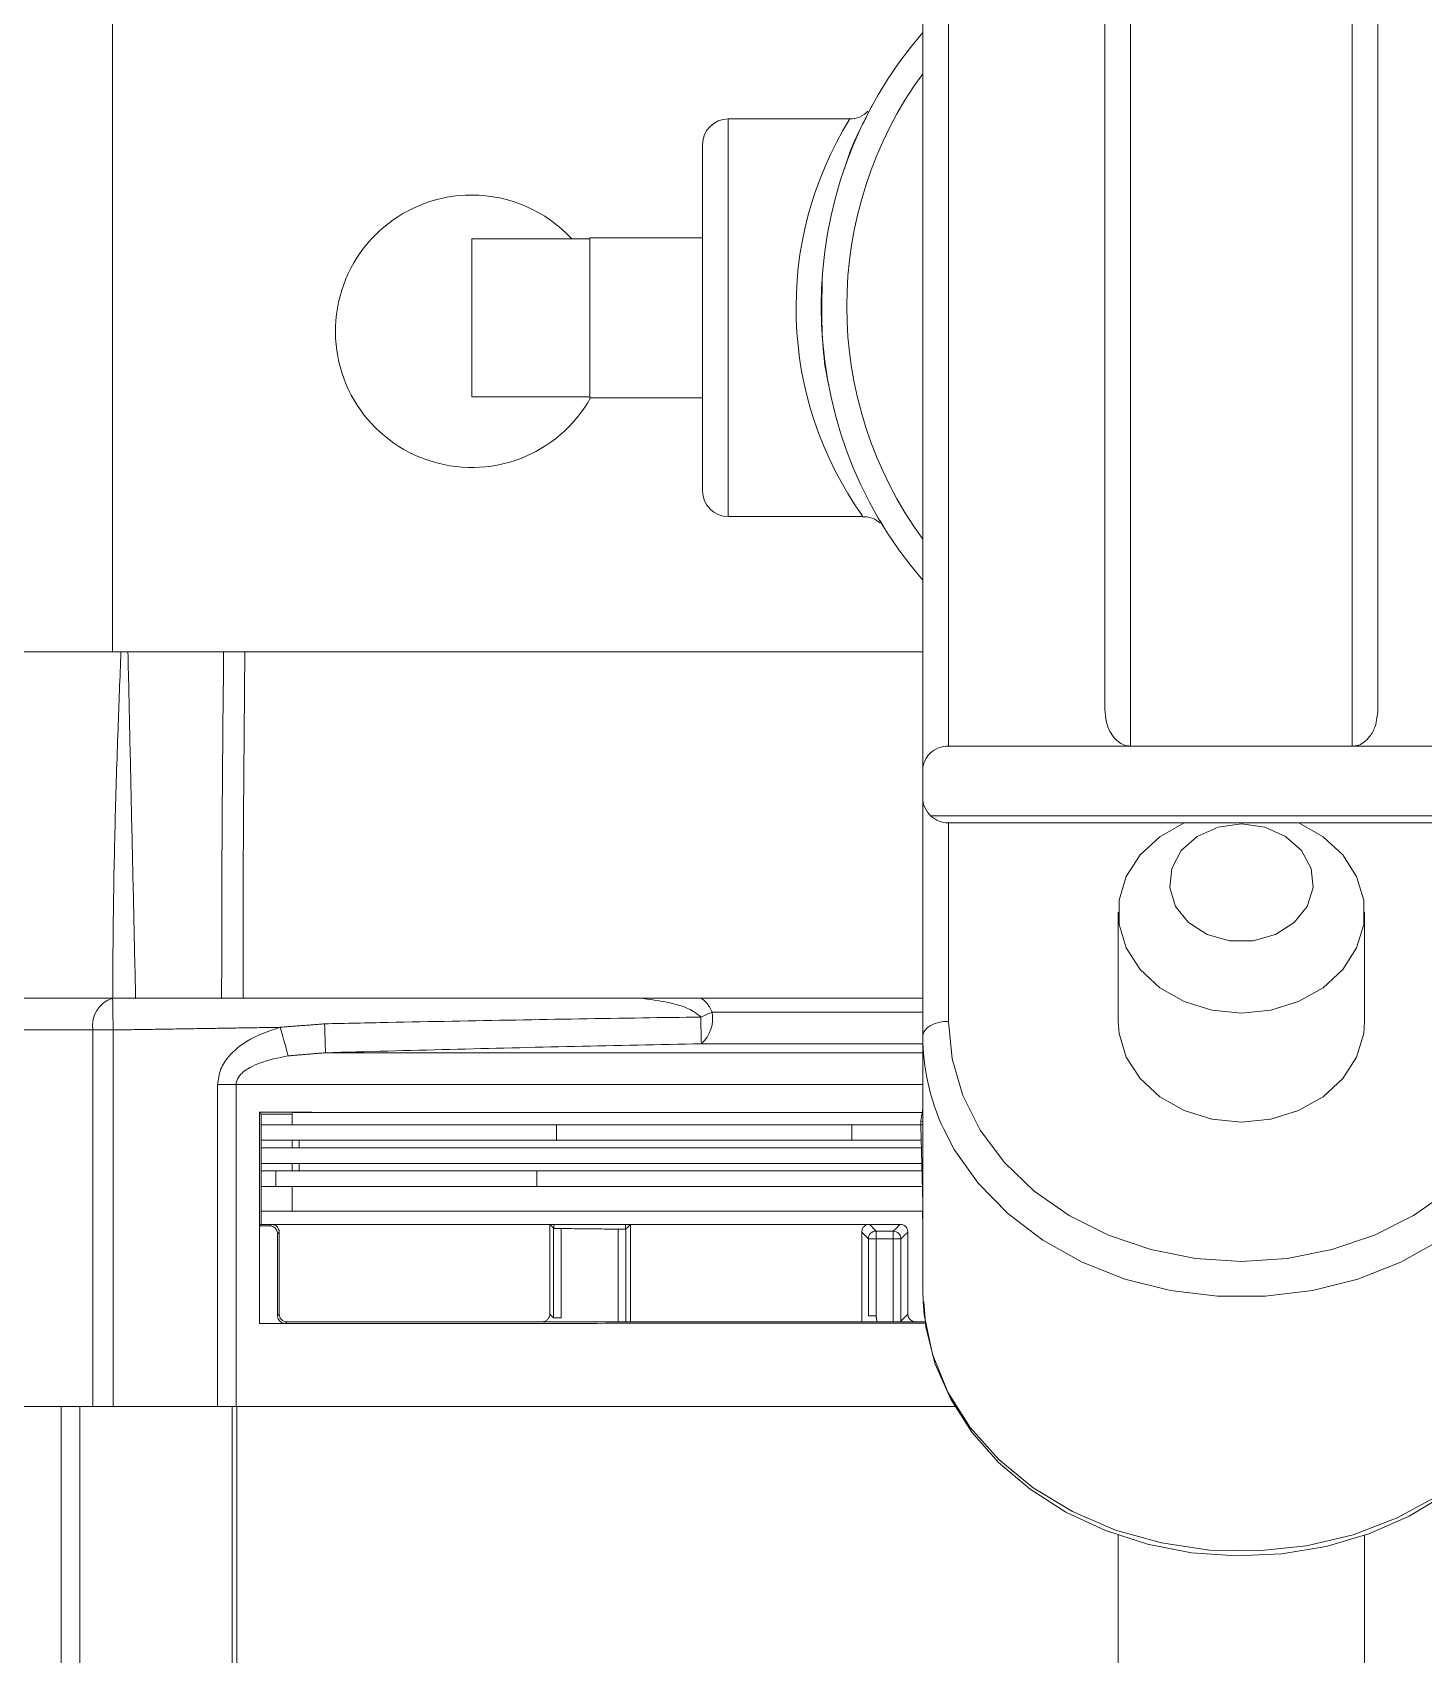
# Model space of a CAD drawing. Extents: x 11 to 120, y 2 to 94.
# Drawn here: x 52.831 to 55.541, y 80.279 to 83.441 of the extents above; entities that cross this region are included whole.
import ezdxf

# ---------------------------------------------------------------- set-up
doc = ezdxf.new("R2010")
doc.units = 0
doc.header["$MEASUREMENT"] = 0
doc.linetypes.add('SLD-Solid', pattern=[0])
doc.layers.add('OBJECT', color=7, linetype='CONTINUOUS')

msp = doc.modelspace()

# ---------------------------------------------------------------- linework, layer by layer
at = {"layer": 'OBJECT', "color": 7, "linetype": 'SLD-Solid', "lineweight": 15}
for p, q in [((54.9205, 82.1212), (54.9205, 84.2263)), ((54.9705, 84.2263), (54.9705, 82.0496)), ((55.4025, 82.0496), (55.4025, 84.2263)), ((55.4525, 84.2263), (55.4525, 82.1212)), ((54.5655, 82.0027), (54.5655, 83.8859)), ((54.6155, 83.8859), (54.6155, 82.0496)), ((52.9865, 82.2334), (52.9865, 83.4834)), ((54.4232, 83.2722), (54.1865, 83.2722)), ((54.1865, 83.2722), (54.1865, 82.4972)), ((54.1365, 82.5472), (54.1365, 83.2222)), ((53.6865, 83.0387), (53.9165, 83.0387)), ((53.6865, 82.7307), (53.6865, 83.0387)), ((54.1365, 83.0407), (53.9165, 83.0407)), ((53.9165, 83.0387), (53.9165, 83.0407)), ((53.9165, 82.9096), (53.9165, 83.0387)), ((53.9165, 82.8598), (53.9165, 82.9096)), ((53.9165, 82.7307), (53.9165, 82.8598)), ((53.6865, 82.7307), (53.9165, 82.7307)), ((53.9165, 82.7287), (53.9165, 82.7307)), ((53.9165, 82.7287), (54.1365, 82.7287)), ((54.1865, 82.4972), (54.4482, 82.4972)), ((52.9865, 82.2334), (51.2985, 82.2334)), ((54.5655, 82.2334), (52.9865, 82.2334)), ((54.6155, 82.0496), (54.9705, 82.0496)), ((54.9705, 82.0496), (55.4025, 82.0496)), ((55.7575, 82.0496), (55.4025, 82.0496)), ((54.5655, 82.0027), (54.5655, 81.9499)), ((54.5655, 81.4845), (54.5655, 81.9499)), ((54.5813, 81.9135), (55.7917, 81.9135)), ((55.7575, 81.8999), (54.6155, 81.8999)), ((54.6155, 81.8999), (54.6155, 81.5131)), ((54.9465, 81.7259), (54.9465, 81.5131)), ((55.4265, 81.5131), (55.4265, 81.7259)), ((52.4639, 81.5584), (52.9871, 81.5584)), ((53.2409, 81.5584), (53.1993, 81.5584)), ((53.2409, 81.5584), (54.5655, 81.5584)), ((54.1549, 81.5314), (54.5655, 81.5314)), ((52.9484, 81.4964), (52.4866, 81.4964)), ((52.988, 81.4964), (52.9484, 81.4964)), ((52.9484, 80.7625), (52.9484, 81.4964)), ((52.988, 81.4964), (52.988, 80.7625)), ((54.5655, 81.4695), (54.1341, 81.4695)), ((54.5655, 81.4845), (54.5655, 81.3588)), ((53.4015, 81.452), (54.5655, 81.452)), ((53.1914, 81.3901), (53.2275, 81.3901)), ((53.1914, 80.7625), (53.1914, 81.3901)), ((53.2275, 81.3901), (53.2275, 80.7625)), ((54.5655, 81.3901), (53.2275, 81.3901)), ((54.5655, 81.3588), (54.5655, 80.9889)), ((53.2732, 81.3359), (53.2732, 80.9242)), ((53.276, 81.3325), (53.2765, 81.3325)), ((53.276, 81.3325), (53.276, 81.1175)), ((53.3365, 81.3353), (54.5641, 81.3353)), ((53.3365, 81.3353), (53.3365, 81.3113)), ((53.3365, 81.3113), (53.276, 81.3113)), ((53.3365, 81.3113), (54.5615, 81.3113)), ((53.8516, 81.2813), (53.8516, 81.3113)), ((54.4273, 81.2813), (54.4273, 81.3113)), ((54.5655, 81.3177), (54.5615, 81.3185)), ((54.5615, 81.3129), (54.5615, 81.3181)), ((54.5655, 81.3113), (54.5615, 81.3113)), ((54.5655, 81.1585), (54.5615, 81.3097)), ((53.276, 81.2813), (53.3365, 81.2813)), ((53.276, 81.2664), (53.3365, 81.2664)), ((53.3365, 81.2664), (53.3365, 81.2813)), ((53.3365, 81.2813), (53.3502, 81.2813)), ((53.3502, 81.2664), (53.3365, 81.2664)), ((53.3502, 81.2813), (53.3502, 81.2664)), ((54.5619, 81.2813), (53.3502, 81.2813)), ((54.5627, 81.2664), (53.3502, 81.2664)), ((53.276, 81.2364), (53.3365, 81.2364)), ((53.3365, 81.2215), (53.3365, 81.2364)), ((53.3365, 81.2364), (53.3502, 81.2364)), ((53.3502, 81.2364), (53.3502, 81.2215)), ((54.5623, 81.2364), (53.3502, 81.2364)), ((53.276, 81.2215), (53.3365, 81.2215)), ((53.305, 81.1915), (53.305, 81.2215)), ((53.3502, 81.2215), (53.3365, 81.2215)), ((54.5627, 81.2215), (53.3502, 81.2215)), ((53.8133, 81.1915), (53.8133, 81.2215)), ((53.276, 81.1915), (53.3365, 81.1915)), ((53.3365, 81.1435), (53.3365, 81.1915)), ((54.5635, 81.1915), (53.3365, 81.1915)), ((53.276, 81.1435), (53.3365, 81.1435)), ((54.5647, 81.1435), (53.3365, 81.1435)), ((54.5647, 81.1435), (54.5655, 81.1136)), ((53.2765, 81.1175), (53.276, 81.1175)), ((53.2765, 81.1175), (53.2765, 81.1175)), ((53.2776, 81.1175), (53.2765, 81.1175)), ((53.2965, 81.1175), (53.2776, 81.1175)), ((53.8386, 81.1175), (53.3115, 81.1175)), ((53.8386, 81.1175), (53.8386, 80.9427)), ((53.8461, 80.9351), (53.8461, 81.1099)), ((53.8464, 81.1098), (53.8465, 81.1175)), ((53.9865, 81.1175), (53.8465, 81.1175)), ((53.8611, 81.1093), (53.8611, 80.9351)), ((53.9719, 80.9275), (53.9719, 81.1081)), ((53.9864, 81.1083), (53.9865, 81.1175)), ((53.9869, 81.1083), (53.9869, 80.9275)), ((54.4465, 81.1175), (53.9962, 81.1175)), ((53.9962, 81.1175), (53.9962, 80.9275)), ((53.3115, 81.1023), (53.3115, 81.1028)), ((53.3115, 80.9428), (53.3115, 81.1023)), ((54.4465, 80.9275), (54.4465, 81.1025)), ((54.4595, 81.0894), (54.4745, 81.0894)), ((54.4595, 80.9391), (54.4595, 81.0894)), ((54.4746, 81.1044), (54.4745, 81.0894)), ((54.4745, 81.0894), (54.4745, 80.9391)), ((54.5081, 81.1042), (54.508, 81.0892)), ((54.508, 80.929), (54.508, 81.0892)), ((54.523, 81.0892), (54.508, 81.0892)), ((54.523, 81.0892), (54.523, 80.929)), ((54.5365, 81.1025), (54.5365, 80.9426)), ((54.5655, 80.9889), (54.5661, 80.9674)), ((53.3115, 80.9423), (53.3115, 80.9428)), ((54.5693, 80.9275), (53.5615, 80.9275)), ((53.8611, 80.9351), (53.8461, 80.9351)), ((54.4595, 80.9391), (54.4745, 80.9391)), ((52.8867, 80.7625), (52.7496, 80.7625)), ((52.8867, 80.1825), (52.8867, 80.7625)), ((52.8867, 80.7625), (52.9227, 80.7625)), ((52.9227, 80.1825), (52.9227, 80.7625)), ((52.9227, 80.7625), (53.22, 80.7625)), ((53.22, 80.1825), (53.22, 80.7625)), ((53.22, 80.7625), (53.2288, 80.7625)), ((53.2288, 80.1825), (53.2288, 80.7625)), ((54.6278, 80.7625), (53.2288, 80.7625)), ((54.9465, 80.5125), (54.9465, 79.9542)), ((55.4265, 79.9542), (55.4265, 80.5118))]:
    msp.add_line(p, q, dxfattribs=at)
at = {"layer": 'OBJECT', "color": 7, "linetype": 'SLD-Solid', "lineweight": 15, "flags": 128}
for points in [[(55.2983, 81.8999), (55.3457, 81.8731), (55.384, 81.8376), (55.4109, 81.7956), (55.4248, 81.7496), (55.4248, 81.7022), (55.4109, 81.6562), (55.384, 81.6143), (55.3457, 81.5788), (55.298, 81.5519), (55.2439, 81.535), (55.1865, 81.5293), (55.1291, 81.535), (55.075, 81.5519), (55.0274, 81.5788), (54.989, 81.6143), (54.9621, 81.6562), (54.9483, 81.7022), (54.9483, 81.7496), (54.9621, 81.7956), (54.989, 81.8376), (55.0274, 81.8731), (55.0747, 81.8999)], [(55.1865, 81.898), (55.141, 81.8918), (55.1005, 81.8738), (55.0693, 81.846), (55.0508, 81.8114), (55.047, 81.7738), (55.0583, 81.7372), (55.0835, 81.7056), (55.1199, 81.6824), (55.1635, 81.6702), (55.2096, 81.6702), (55.2531, 81.6824), (55.2895, 81.7056), (55.3147, 81.7372), (55.326, 81.7738), (55.3222, 81.8114), (55.3037, 81.846), (55.2725, 81.8738), (55.232, 81.8918), (55.1865, 81.898)], [(53.3136, 81.5016), (53.316, 81.4927), (53.3184, 81.4839), (53.3207, 81.4756), (53.3228, 81.4679), (53.3247, 81.4609), (53.3263, 81.4548), (53.3277, 81.4497), (53.3287, 81.4459)], [(54.5655, 81.4845), (54.5665, 81.4901), (54.5693, 81.4954), (54.5739, 81.5004), (54.5802, 81.5047), (54.5877, 81.5083), (54.5964, 81.511), (54.6058, 81.5126), (54.6155, 81.5131)], [(54.6155, 81.5131), (54.6225, 81.44), (54.6435, 81.3686), (54.6777, 81.3008), (54.7246, 81.2382), (54.7827, 81.1824), (54.8509, 81.1347), (54.9273, 81.0964), (55.0101, 81.0683), (55.0972, 81.0512), (55.1865, 81.0454), (55.2758, 81.0512), (55.363, 81.0683), (55.4457, 81.0964), (55.5221, 81.1347), (55.5903, 81.1824), (55.6485, 81.2382), (55.6953, 81.3008), (55.7296, 81.3686), (55.7505, 81.44), (55.7575, 81.5131)], [(54.9465, 81.5131), (54.9483, 81.4894), (54.9621, 81.4434), (54.989, 81.4015), (55.0274, 81.366), (55.075, 81.3391), (55.1291, 81.3223), (55.1865, 81.3165)], [(55.1865, 81.3165), (55.2439, 81.3223), (55.298, 81.3391), (55.3457, 81.366), (55.384, 81.4015), (55.4109, 81.4434), (55.4248, 81.4894), (55.4265, 81.5131)], [(55.7898, 81.3638), (55.7799, 81.3345), (55.746, 81.2637), (55.6996, 81.1979), (55.6417, 81.1385), (55.5737, 81.0867), (55.497, 81.0439), (55.4134, 81.0109), (55.3247, 80.9885), (55.2329, 80.9772), (55.1401, 80.9772), (55.0483, 80.9885), (54.9596, 81.0109), (54.876, 81.0439), (54.7993, 81.0867), (54.7313, 81.1385), (54.6734, 81.1979), (54.627, 81.2637), (54.6058, 81.3042)], [(54.5661, 80.9674), (54.5683, 80.9408), (54.5844, 80.8642), (54.6146, 80.7906), (54.6582, 80.7216), (54.714, 80.6588), (54.7809, 80.6037), (54.8572, 80.5576), (54.9412, 80.5215), (55.031, 80.4964), (55.1243, 80.4827), (55.2191, 80.4809), (55.3132, 80.4909), (55.4043, 80.5125), (55.4903, 80.5452), (55.5692, 80.5883), (55.6392, 80.6407), (55.6987, 80.7012), (55.7462, 80.7685), (55.7806, 80.8408), (55.8012, 80.9167), (55.8075, 80.9889)], [(54.5674, 80.9666), (54.5715, 80.9168), (54.5898, 80.8452), (54.62, 80.7766), (54.6614, 80.7122), (54.7133, 80.6533), (54.7748, 80.601), (54.8446, 80.5565), (54.9213, 80.5206), (55.0034, 80.4941), (55.0892, 80.4775), (55.177, 80.4712), (55.2651, 80.4753), (55.3516, 80.4897), (55.4349, 80.5143), (55.5132, 80.5484), (55.585, 80.5916), (55.6488, 80.6429), (55.7032, 80.7013), (55.747, 80.7657), (55.7794, 80.8345), (55.7996, 80.9064), (55.8074, 80.9797), (55.8068, 80.989)]]:
    msp.add_lwpolyline(points, dxfattribs=at)
at = {"layer": 'OBJECT', "color": 7, "linetype": 'SLD-Solid', "lineweight": 15}
for centre, radius, start, end in [((55.1865, 82.9069), 0.819, 139.3094, 220.6906), ((55.1865, 82.9069), 0.769, 143.8565, 216.1435), ((54.4252, 83.3171), 0.0446, 267.3103, 318.2661), ((54.1865, 83.2222), 0.05, 90, 180), ((55.0183, 82.9042), 0.6997, 148.268, 215.4449), ((53.6865, 82.8584), 0.2655, 90, 330.7571), ((53.6865, 82.8584), 0.2655, 42.773, 90), ((54.1865, 82.5472), 0.05, 180, 270), ((54.451, 82.4514), 0.0455, 47.1041, 93.5089), ((54.6155, 81.9499), 0.05, 180, 226.8214), ((54.6155, 81.9499), 0.05, 226.8214, 270), ((53.0033, 81.5053), 0.0556, 107.1157, 189.1915), ((101.9509, 82.3287), 48.9701, 180.90131, 180.97383), ((53.9775, 81.9001), 0.4092, 292.3447, 295.6971), ((66.7862, 81.7468), 12.6552, 181.0195, 181.25575), ((54.0899, 81.5188), 0.0662, 311.8358, 10.9778), ((70.2605, 81.9746), 16.867, 181.5836, 181.77523), ((54.9956, 81.486), 0.4301, 180.2014, 204.9991), ((54.6815, 81.3181), 0.12, 179.8086, 180), ((54.6815, 81.3129), 0.12, 180, 180.7501), ((54.6815, 81.3129), 0.12, 180.7501, 181.5), ((54.4745, 81.0894), 0.015, 89.71, 179.9537), ((54.508, 81.0892), 0.015, 0.0457, 89.6347)]:
    msp.add_arc(centre, radius, start, end, dxfattribs=at)
msp.add_ellipse((54.6155, 82.0027), major_axis=(0.05, 0), ratio=0.938361, start_param=1.570796, end_param=3.141593, dxfattribs=at)
for points, knots in [([(54.4131, 83.1748), (54.414, 83.1779), (54.4257, 83.2189), (54.4451, 83.2547), (54.4615, 83.2882), (54.4648, 83.2942), (54.4665, 83.2972)], [0, 0, 0, 0, 0.037849, 0.511768, 0.751933, 1, 1, 1, 1]), ([(54.3823, 82.7538), (54.3816, 82.7565), (54.3759, 82.7818), (54.3673, 82.8506), (54.3688, 82.9167), (54.3698, 82.9575)], [0, 0, 0, 0, 0.044036, 0.409226, 1, 1, 1, 1]), ([(54.4911, 82.4742), (54.4912, 82.4741), (54.492, 82.4729), (54.4904, 82.4752), (54.4852, 82.4842), (54.4825, 82.4889)], [0, 0, 0, 0, 0.07857, 0.511354, 1, 1, 1, 1]), ([(52.9871, 81.5584), (52.9873, 81.6133), (52.9878, 81.7282), (52.9915, 81.9028), (52.9967, 82.0729), (53.0011, 82.183), (53.0031, 82.2334)], [0, 0, 0, 0, 0.243996, 0.510267, 0.776015, 1, 1, 1, 1]), ([(53.1993, 81.5584), (53.1993, 81.6415), (53.1995, 81.8666), (53.2018, 82.0915), (53.2032, 82.2334)], [0, 0, 0, 0, 0.369457, 1, 1, 1, 1]), ([(53.2446, 82.2334), (53.2432, 82.0915), (53.2411, 81.8665), (53.241, 81.6415), (53.2409, 81.5584)], [0, 0, 0, 0, 0.630694, 1, 1, 1, 1]), ([(54.9705, 82.0496), (54.9661, 82.0501), (54.9572, 82.0511), (54.9441, 82.0592), (54.9314, 82.074), (54.9222, 82.0959), (54.9211, 82.1129), (54.9205, 82.1212)], [0, 0, 0, 0, 0.138343, 0.27604, 0.470202, 0.74205, 1, 1, 1, 1]), ([(55.4525, 82.1212), (55.4515, 82.1099), (55.4498, 82.0911), (55.4382, 82.0691), (55.4256, 82.0566), (55.4134, 82.0505), (55.4057, 82.0498), (55.4025, 82.0496)], [0, 0, 0, 0, 0.35028, 0.585229, 0.760499, 0.899707, 1, 1, 1, 1]), ([(53.0316, 81.5584), (53.0235, 81.5584), (53.0074, 81.5584), (52.9939, 81.5584), (52.9871, 81.5584)], [0, 0, 0, 0, 0.49976, 1, 1, 1, 1]), ([(53.1993, 81.5584), (53.168, 81.5584), (53.1121, 81.5584), (53.0562, 81.5584), (53.0316, 81.5584)], [0, 0, 0, 0, 0.56, 1, 1, 1, 1]), ([(54.1331, 81.5216), (54.1284, 81.5254), (54.1085, 81.5414), (54.0665, 81.5514), (54.0315, 81.5562), (54.0156, 81.5584)], [0, 0, 0, 0, 0.142492, 0.608092, 1, 1, 1, 1]), ([(54.1335, 81.5584), (54.137, 81.5558), (54.1462, 81.5489), (54.1515, 81.5381), (54.1549, 81.5314)], [0, 0, 0, 0, 0.372712, 1, 1, 1, 1]), ([(53.3999, 81.5084), (53.4412, 81.5093), (53.6478, 81.5137), (53.8922, 81.5181), (54.0953, 81.5211), (54.1331, 81.5216)], [0, 0, 0, 0, 0.169099, 0.845499, 1, 1, 1, 1]), ([(53.1914, 81.3901), (53.1927, 81.4), (53.1951, 81.4198), (53.2151, 81.4496), (53.2534, 81.4813), (53.2908, 81.4939), (53.3136, 81.5016)], [0, 0, 0, 0, 0.167941, 0.334633, 0.594445, 1, 1, 1, 1]), ([(54.1341, 81.4695), (54.0514, 81.4678), (53.8072, 81.463), (53.5631, 81.4564), (53.4015, 81.452)], [0, 0, 0, 0, 0.33844, 1, 1, 1, 1]), ([(53.3287, 81.4459), (53.3097, 81.4421), (53.2841, 81.4371), (53.2526, 81.4228), (53.2369, 81.4121), (53.2292, 81.3997), (53.2276, 81.3937), (53.2276, 81.3906), (53.2275, 81.3901)], [0, 0, 0, 0, 0.476054, 0.640497, 0.854535, 0.926508, 0.987725, 1, 1, 1, 1]), ([(53.2732, 81.3359), (53.3507, 81.3359), (53.5064, 81.3357), (53.757, 81.3356), (54.02, 81.3355), (54.2901, 81.3354), (54.4743, 81.3354), (54.5644, 81.3353)], [0, 0, 0, 0, 0.197442, 0.396255, 0.599391, 0.804022, 1, 1, 1, 1]), ([(53.2733, 81.1143), (53.274, 81.115), (53.2751, 81.1161), (53.2762, 81.1172), (53.2765, 81.1175)], [0, 0, 0, 0, 0.7059, 1, 1, 1, 1]), ([(53.2733, 81.1143), (53.2762, 81.1143), (53.2821, 81.1143), (53.2888, 81.1143), (53.2925, 81.1143), (53.2933, 81.1143)], [0, 0, 0, 0, 0.441887, 0.883774, 1, 1, 1, 1]), ([(53.2965, 81.1175), (53.2953, 81.1175), (53.2886, 81.1175), (53.282, 81.1175), (53.2765, 81.1175)], [0, 0, 0, 0, 0.173077, 1, 1, 1, 1]), ([(53.2933, 81.1143), (53.2936, 81.1145), (53.2946, 81.1156), (53.2957, 81.1167), (53.2965, 81.1175)], [0, 0, 0, 0, 0.248517, 1, 1, 1, 1]), ([(53.3083, 81.099), (53.3082, 81.1005), (53.3079, 81.1035), (53.3059, 81.1076), (53.3029, 81.111), (53.2986, 81.1137), (53.2952, 81.1141), (53.2933, 81.1143)], [0, 0, 0, 0, 0.172258, 0.344036, 0.527769, 0.740234, 1, 1, 1, 1]), ([(53.2965, 81.1175), (53.2981, 81.1174), (53.3011, 81.1171), (53.3057, 81.1147), (53.3093, 81.1109), (53.3112, 81.1065), (53.3114, 81.1038), (53.3115, 81.1027)], [0, 0, 0, 0, 0.209428, 0.418167, 0.637116, 0.857381, 1, 1, 1, 1]), ([(53.8386, 81.1175), (53.8387, 81.1174), (53.8392, 81.1169), (53.8402, 81.1159), (53.8418, 81.1143), (53.8433, 81.1128), (53.8447, 81.1113), (53.8456, 81.1105), (53.8461, 81.1099)], [0, 0, 0, 0, 0.060382, 0.181146, 0.422674, 0.664202, 0.784966, 1, 1, 1, 1]), ([(53.8464, 81.1098), (53.8469, 81.1098), (53.8479, 81.1097), (53.8513, 81.1095), (53.8558, 81.1094), (53.8593, 81.1094), (53.8611, 81.1093)], [0, 0, 0, 0, 0.246124, 0.492247, 0.738354, 1, 1, 1, 1]), ([(53.8611, 81.1093), (53.8662, 81.1093), (53.8846, 81.1091), (53.9157, 81.1087), (53.9475, 81.1084), (53.9661, 81.1082), (53.9719, 81.1081)], [0, 0, 0, 0, 0.137581, 0.498669, 0.841976, 1, 1, 1, 1]), ([(53.9719, 81.1081), (53.9736, 81.1081), (53.977, 81.1081), (53.9814, 81.1081), (53.9848, 81.1082), (53.9859, 81.1082), (53.9864, 81.1083)], [0, 0, 0, 0, 0.255931, 0.51217, 0.768478, 1, 1, 1, 1]), ([(53.9962, 81.1175), (53.996, 81.1174), (53.9951, 81.1165), (53.9938, 81.1152), (53.9924, 81.1138), (53.9912, 81.1127), (53.9899, 81.1113), (53.9884, 81.1099), (53.9874, 81.1088), (53.9869, 81.1083)], [0, 0, 0, 0, 0.05859, 0.292948, 0.410127, 0.527307, 0.655769, 0.848461, 1, 1, 1, 1]), ([(54.4615, 81.1175), (54.4603, 81.1175), (54.4574, 81.1173), (54.4532, 81.1153), (54.4495, 81.1119), (54.447, 81.1075), (54.4467, 81.1041), (54.4465, 81.1025)], [0, 0, 0, 0, 0.154515, 0.370363, 0.581893, 0.790899, 1, 1, 1, 1]), ([(54.4615, 81.1175), (54.4618, 81.1173), (54.4631, 81.116), (54.466, 81.1131), (54.4701, 81.1089), (54.4731, 81.1059), (54.4746, 81.1044)], [0, 0, 0, 0, 0.060124, 0.300621, 0.664958, 1, 1, 1, 1]), ([(54.5215, 81.1175), (54.519, 81.1175), (54.509, 81.1175), (54.4889, 81.1175), (54.4715, 81.1175), (54.4615, 81.1175)], [0, 0, 0, 0, 0.125777, 0.500813, 1, 1, 1, 1]), ([(54.5081, 81.1042), (54.5082, 81.1043), (54.5094, 81.1055), (54.5123, 81.1083), (54.5166, 81.1126), (54.5199, 81.1159), (54.5215, 81.1175)], [0, 0, 0, 0, 0.030039, 0.264374, 0.632187, 1, 1, 1, 1]), ([(54.5365, 81.1026), (54.5364, 81.1037), (54.5362, 81.1065), (54.5344, 81.1107), (54.531, 81.1145), (54.5265, 81.1171), (54.5232, 81.1174), (54.5215, 81.1175)], [0, 0, 0, 0, 0.139108, 0.354904, 0.570672, 0.785283, 1, 1, 1, 1]), ([(53.3115, 81.1027), (53.3115, 81.1026), (53.3115, 81.1025), (53.3115, 81.1023), (53.3115, 81.1023)], [0, 0, 0, 0, 0.756252, 1, 1, 1, 1]), ([(54.4746, 81.1044), (54.4846, 81.1043), (54.4957, 81.1043), (54.5069, 81.1042), (54.5081, 81.1042)], [0, 0, 0, 0, 0.89395, 1, 1, 1, 1]), ([(53.5616, 80.9244), (53.54, 80.9244), (53.4968, 80.9243), (53.4331, 80.9243), (53.3581, 80.9242), (53.3054, 80.9242), (53.2732, 80.9242)], [0, 0, 0, 0, 0.218765, 0.43753, 0.656295, 1, 1, 1, 1]), ([(53.2733, 80.9243), (53.2849, 80.9243), (53.3015, 80.9243), (53.3183, 80.9243), (53.3233, 80.9243)], [0, 0, 0, 0, 0.701382, 1, 1, 1, 1]), ([(53.3233, 80.9243), (53.3212, 80.9245), (53.3171, 80.9251), (53.3123, 80.9287), (53.3094, 80.9332), (53.3084, 80.937), (53.3083, 80.9391), (53.3083, 80.9395)], [0, 0, 0, 0, 0.292379, 0.559791, 0.754515, 0.950186, 1, 1, 1, 1]), ([(53.3115, 80.9428), (53.3115, 80.9427), (53.3115, 80.9425), (53.3115, 80.9423), (53.3115, 80.9423)], [0, 0, 0, 0, 0.634657, 1, 1, 1, 1]), ([(53.3115, 80.9423), (53.3117, 80.9406), (53.3121, 80.9372), (53.3149, 80.9325), (53.3191, 80.9291), (53.3234, 80.9277), (53.3257, 80.9276), (53.3265, 80.9275)], [0, 0, 0, 0, 0.220254, 0.440263, 0.662929, 0.88571, 1, 1, 1, 1]), ([(53.3265, 80.9275), (53.3262, 80.9273), (53.3252, 80.9262), (53.3241, 80.9251), (53.3233, 80.9243)], [0, 0, 0, 0, 0.245295, 1, 1, 1, 1]), ([(53.5465, 80.9275), (53.5302, 80.9275), (53.4925, 80.9275), (53.4186, 80.9275), (53.3624, 80.9275), (53.3266, 80.9275)], [0, 0, 0, 0, 0.218323, 0.503056, 1, 1, 1, 1]), ([(54.5709, 80.9247), (54.4957, 80.9247), (54.3295, 80.9247), (54.0776, 80.9246), (53.8143, 80.9245), (53.6462, 80.9244), (53.5616, 80.9244)], [0, 0, 0, 0, 0.213514, 0.471998, 0.734118, 1, 1, 1, 1]), ([(53.8236, 80.9275), (53.8254, 80.9277), (53.829, 80.9281), (53.8337, 80.9311), (53.8371, 80.9354), (53.8385, 80.9396), (53.8386, 80.942), (53.8386, 80.9427)], [0, 0, 0, 0, 0.238413, 0.477112, 0.706237, 0.916869, 1, 1, 1, 1]), ([(54.523, 80.929), (54.5275, 80.9335), (54.532, 80.938), (54.5365, 80.9425), (54.5365, 80.9425)], [0, 0, 0, 0, 0.999969, 1, 1, 1, 1]), ([(54.5515, 80.9275), (54.5504, 80.9276), (54.5477, 80.9278), (54.5435, 80.9296), (54.5396, 80.9329), (54.537, 80.9374), (54.5367, 80.9408), (54.5365, 80.9425)], [0, 0, 0, 0, 0.139018, 0.354776, 0.570512, 0.785208, 1, 1, 1, 1])]:
    msp.add_open_spline(points, degree=3, knots=knots, dxfattribs=at)
for points in [[(53.0167, 82.2334), (53.0316, 81.5584)], [(53.3136, 81.5016), (52.988, 81.4964)], [(53.3136, 81.5016), (53.3999, 81.5084)], [(53.4015, 81.452), (53.3287, 81.4459)], [(53.2732, 81.3359), (53.2765, 81.3325)], [(53.2765, 81.3325), (53.3365, 81.3325)], [(54.5615, 81.3185), (54.5655, 81.3415)], [(53.2733, 80.9243), (53.2733, 81.1143)], [(53.2965, 81.1175), (53.2965, 81.1175)], [(53.3115, 81.1175), (53.2965, 81.1175)], [(53.8465, 81.1175), (53.8386, 81.1175)], [(53.8461, 81.1099), (53.8464, 81.1098)], [(53.9864, 81.1083), (53.9869, 81.1083)], [(53.9865, 81.1175), (53.9962, 81.1175)], [(54.4615, 81.1175), (54.4465, 81.1175)], [(54.5215, 81.1175), (54.5215, 81.1175)], [(53.3115, 81.1023), (53.3083, 81.099)], [(53.3083, 81.099), (53.3083, 80.9395)], [(54.4595, 81.0894), (54.4465, 81.1025)], [(54.508, 81.0892), (54.4745, 81.0894)], [(54.5365, 81.1026), (54.523, 81.0892)], [(54.5365, 81.1025), (54.5365, 81.1026)], [(53.2732, 80.9242), (53.2733, 80.9243)], [(53.3083, 80.9395), (53.3115, 80.9428)], [(53.3266, 80.9275), (53.3265, 80.9275)], [(53.5465, 80.9275), (53.5465, 80.9275)], [(53.5615, 80.9275), (53.5465, 80.9275)], [(53.5546, 80.9275), (53.5465, 80.9275)], [(53.8386, 80.9427), (53.8461, 80.9351)], [(54.4745, 80.9391), (54.4764, 80.9275)], [(54.5365, 80.9425), (54.5365, 80.9426)]]:
    msp.add_open_spline(points, degree=1, dxfattribs=at)

doc.saveas('drawing.dxf')
